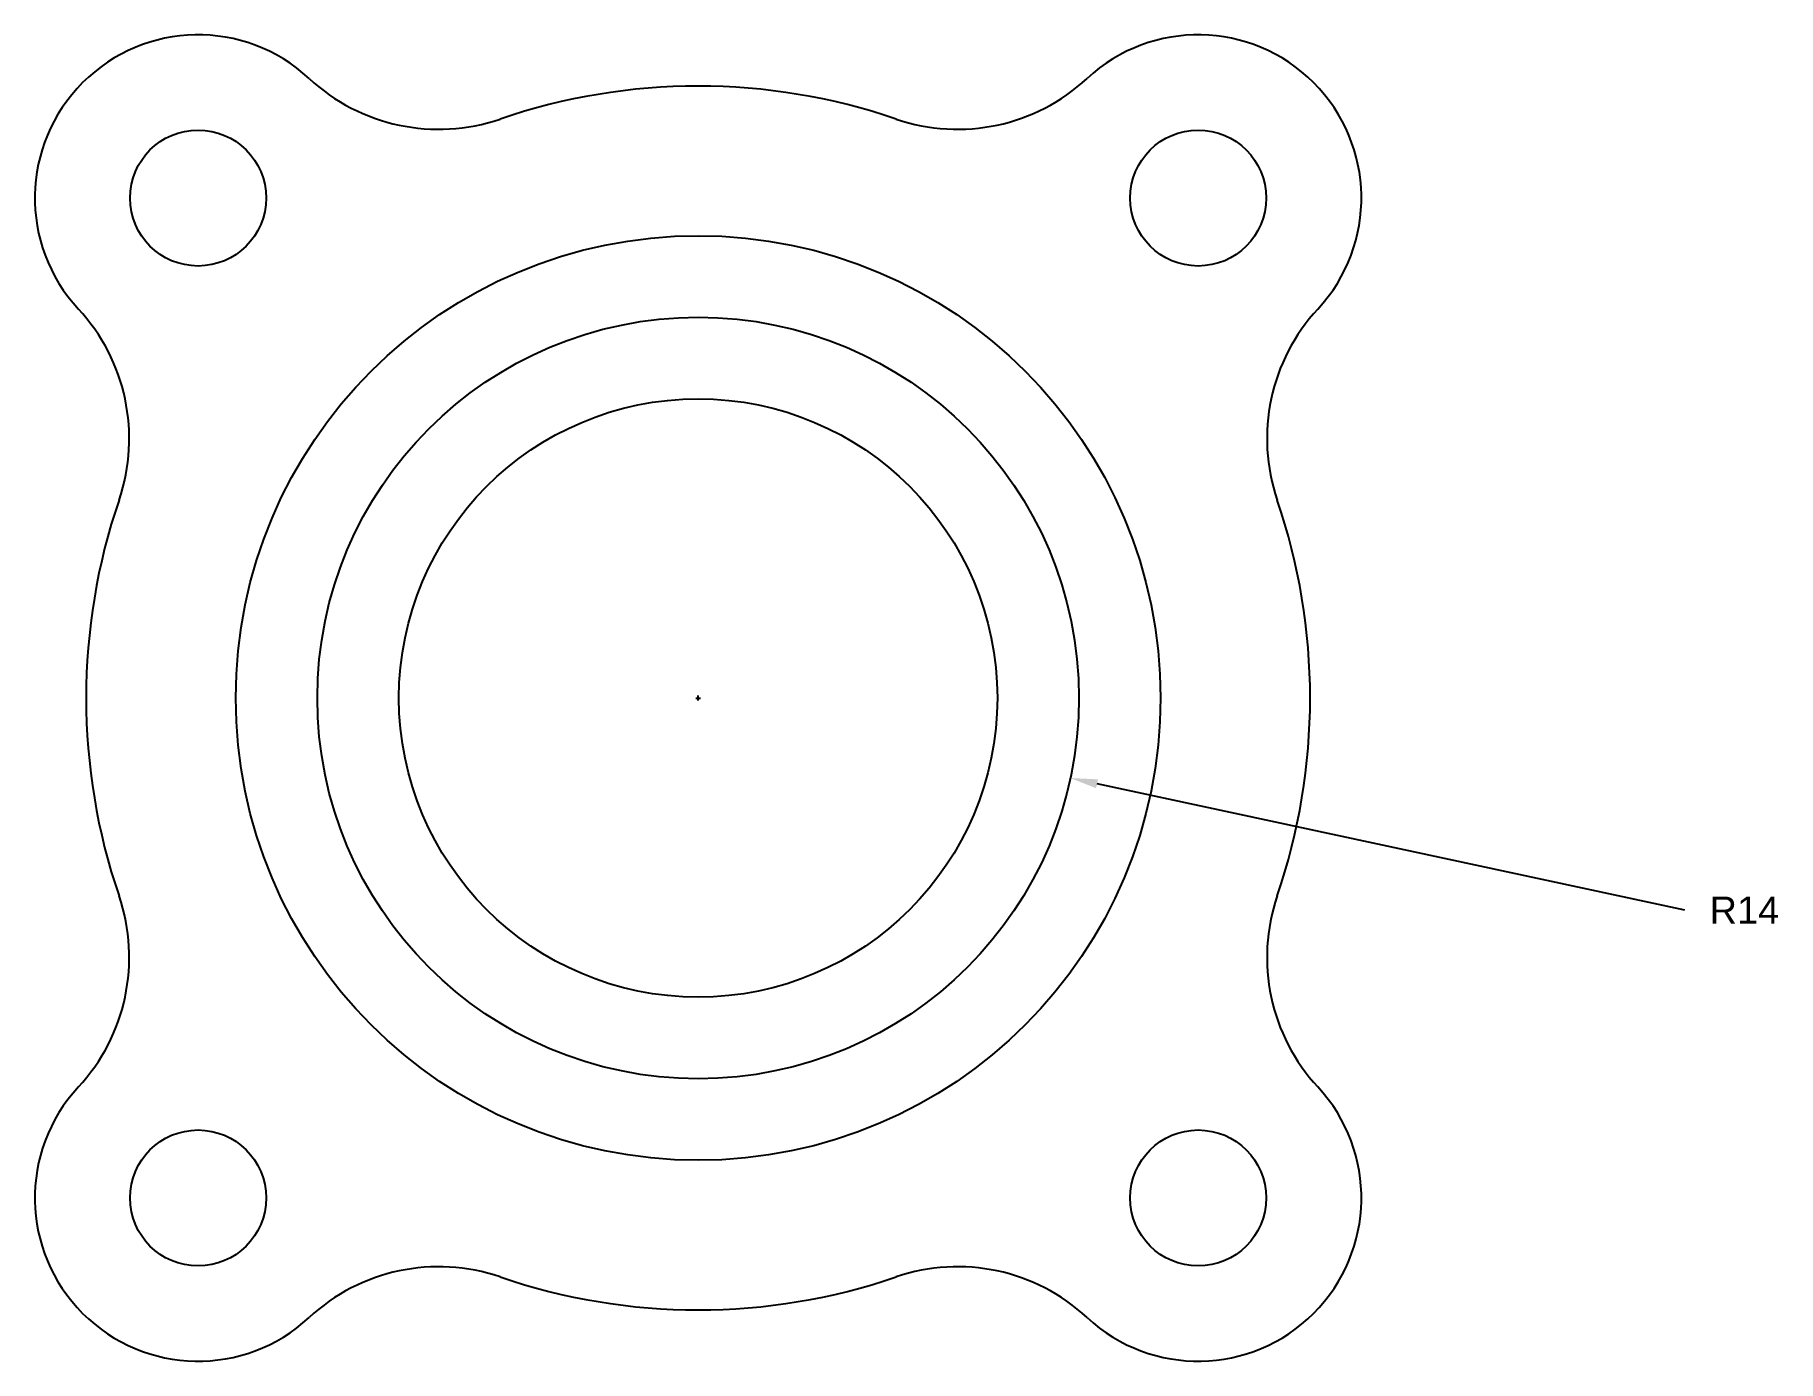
# Model space of a CAD drawing. Header units: inches. Extents: x 26.3 to 90.4, y 13.4 to 62.2.
import ezdxf

# ---------------------------------------------------------------- set-up
doc = ezdxf.new("R2010")
doc.units = ezdxf.units.IN
doc.header["$MEASUREMENT"] = 0
doc.styles.get("Standard").update_dxf_attribs({"font": 'arial.ttf'})
doc.dimstyles.get("Standard").update_dxf_attribs({"dimtxt": 0.18, "dimasz": 0.18, "dimexe": 0.18, "dimexo": 0.0625, "dimgap": 0.09, "dimtad": 0, "dimtih": 1, "dimtoh": 1, "dimdec": 4, "dimzin": 0, "dimdsep": 46, "dimtxsty": 'Standard', "dimcen": 0.09, "dimadec": 0, "dimazin": 0, "dimtfac": 1, "dimtdec": 4, "dimtofl": 0, "dimtmove": 0, "dimatfit": 3, "dimfxl": 1, "dimtolj": 1, "dimtzin": 0, "dimarcsym": 0})

# ---------------------------------------------------------------- blocks, each defined once
blk = doc.blocks.new('*D7')
at = {"color": 0, "lineweight": -2, "transparency": 16777216}
for p, q in [((50.728, 37.711), (50.728, 37.891)), ((50.638, 37.801), (50.818, 37.801)), ((87, 30), (65.392, 34.647))]:
    blk.add_line(p, q, dxfattribs=at)
at = {"color": 0, "transparency": 16777216}
blk.add_solid([(65.427, 34.81), (65.357, 34.484), (64.415, 34.858)], dxfattribs=at)
at = {"layer": 'Defpoints', "color": 0, "transparency": 16777216}
for p in [(50.728, 37.801), (64.415, 34.858)]:
    blk.add_point(p, dxfattribs=at)
at = {"color": 0, "transparency": 16777216, "insert": (89.193, 30), "char_height": 1, "attachment_point": 5}
blk.add_mtext('\\A1;R14', dxfattribs=at)

msp = doc.modelspace()

# ---------------------------------------------------------------- linework, layer by layer
for centre, radius in [((32.34274, 56.18623), 2.5), ((69.11229, 56.18623), 2.5), ((50.72751, 37.80146), 17), ((50.72751, 37.80146), 14), ((50.72751, 37.80146), 11), ((32.34274, 19.41668), 2.5), ((69.11229, 19.41668), 2.5)]:
    msp.add_circle(centre, radius)
for centre, radius, start, end in [((32.34274, 56.18623), 6, 47.140614, 222.859386), ((69.11229, 56.18623), 6, 317.140614, 132.859386), ((41.18535, 65.71556), 7, 227.140614, 288.8724805), ((50.72751, 37.80146), 22.5, 71.1275195, 108.8724805), ((60.26967, 65.71556), 7, 251.1275195, 312.859386), ((22.81341, 47.34361), 7, 341.1275195, 42.859386), ((78.64162, 47.34361), 7, 137.140614, 198.8724805), ((50.72751, 37.80146), 22.5, 161.1275195, 198.8724805), ((50.72751, 37.80146), 22.5, 341.1275195, 18.8724805), ((22.81341, 28.2593), 7, 317.140614, 18.8724805), ((78.64162, 28.2593), 7, 161.1275195, 222.859386), ((32.34274, 19.41668), 6, 137.140614, 312.859386), ((69.11229, 19.41668), 6, 227.140614, 42.859386), ((41.18535, 9.88735), 7, 71.1275195, 132.859386), ((60.26967, 9.88735), 7, 47.140614, 108.8724805), ((50.72751, 37.80146), 22.5, 251.1275195, 288.8724805)]:
    msp.add_arc(centre, radius, start, end)

# ---------------------------------------------------------------- dimensions: what is measured, and where the dimension line sits
dim = msp.add_radius_dim(center=(50.72751, 37.80146), mpoint=(64.41452, 34.85767), dimstyle='Standard', override={"dimtxt": 1, "dimasz": 1, "dimgap": 1, "dimlunit": 5, "dimcen": 0.09, "dimlwd": 65534})
dim.commit()
dim.dimension.update_dxf_attribs({"geometry": '*D7', "text_midpoint": (87, 30), "dimtype": 164})

doc.saveas('drawing.dxf')
